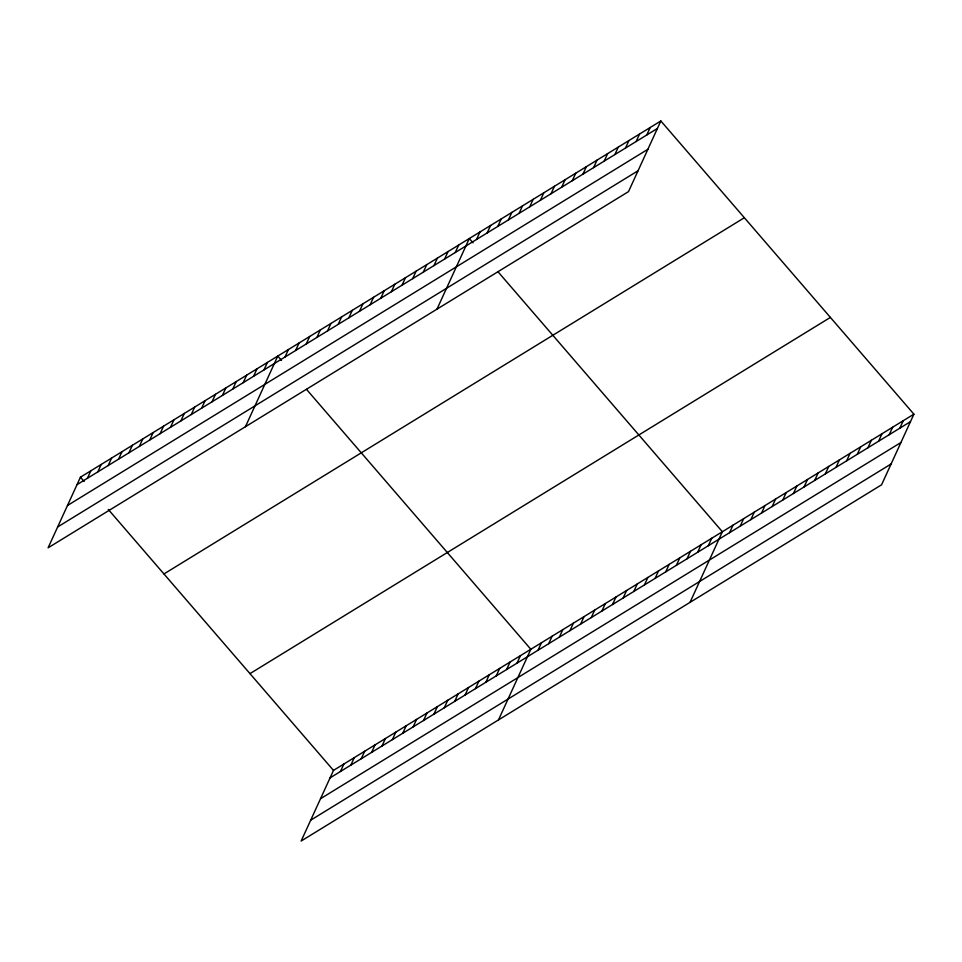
<?xml version="1.0" encoding="UTF-8"?>
<svg xmlns="http://www.w3.org/2000/svg" width="962" height="962" viewBox="0 0 962 962"><rect width="100%" height="100%" fill="white"/><g stroke="black" fill="none" stroke-linecap="round" stroke-linejoin="round"><path stroke-width="1.44" d="M660.846 120.971L80.435 477.188L48.1 547.823L628.511 191.606L660.846 120.971L913.9 414.177L881.565 484.812L301.154 841.028L333.489 770.394L913.9 414.177M87.398 478.294L90.825 470.815M97.787 471.921L101.214 464.442M108.177 465.536L111.592 458.068M118.554 459.163L121.982 451.683M128.944 452.789L132.371 445.31M139.334 446.416L142.761 438.937M149.723 440.043L153.138 432.563M160.101 433.67L163.528 426.19M170.49 427.296L173.918 419.817M180.88 420.923L184.295 413.444M191.258 414.55L194.685 407.07M201.647 408.177L205.074 400.697M212.037 401.803L215.464 394.324M222.426 395.418L225.842 387.951M232.804 389.045L236.231 381.577M243.194 382.672L246.621 375.192M253.583 376.298L256.998 368.819M263.961 369.925L267.388 362.446M245.442 426.707L277.777 356.072L281.493 360.377M284.992 357.022L288.42 349.543M295.635 350.493L299.062 343.013M306.277 343.963L309.704 336.484M316.919 337.434L320.334 329.954M327.561 330.904L330.976 323.424M338.191 324.374L341.618 316.895M348.833 317.833L352.26 310.365M359.475 311.303L362.902 303.836M370.117 304.774L373.545 297.294M380.76 298.244L384.187 290.764M391.402 291.714L394.829 284.235M402.044 285.185L405.471 277.705M412.686 278.655L416.101 271.176M423.328 272.126L426.743 264.646M433.958 265.596L437.385 258.117M444.6 259.067L448.027 251.587M455.242 252.537L458.67 245.057M436.976 309.163L469.312 238.528L473.015 242.821M476.527 239.478L479.954 231.998M487.169 232.936L490.596 225.469M497.811 226.407L501.238 218.939M508.453 219.877L511.868 212.398M519.095 213.348L522.51 205.868M529.725 206.818L533.152 199.338M540.367 200.288L543.795 192.809M551.01 193.759L554.437 186.279M561.652 187.229L565.079 179.75M572.294 180.7L575.721 173.22M582.936 174.17L586.363 166.691M593.578 167.641L597.005 160.161M604.22 161.111L607.635 153.631M614.862 154.581L618.277 147.102M625.492 148.04L628.92 140.572M340.452 771.5L343.879 764.02M636.135 141.51L639.562 134.043M350.841 765.127L354.269 757.647M361.231 758.753L364.658 751.274M646.777 134.981L650.204 127.501M371.621 752.368L375.036 744.901M381.998 745.995L385.425 738.515M392.388 739.622L395.815 732.142M402.777 733.248L406.192 725.769M413.155 726.875L416.582 719.396M423.545 720.502L426.972 713.022M433.934 714.129L437.361 706.649M444.324 707.755L447.739 700.276M454.701 701.382L458.128 693.903M465.091 695.009L468.518 687.529M475.481 688.636L478.896 681.156M485.858 682.25L489.285 674.783M496.248 675.877L499.675 668.41M506.637 669.504L510.064 662.024M517.027 663.131L520.442 655.651M498.496 719.913L530.832 649.278L306.541 389.406M538.047 650.228L541.474 642.748M548.689 643.698L552.116 636.219M559.331 637.169L562.758 629.689M569.973 630.639L573.4 623.16M580.615 624.11L584.03 616.63M591.257 617.58L594.672 610.1M601.899 611.05L605.314 603.571M612.529 604.509L615.957 597.041M623.172 597.979L626.599 590.512M633.814 591.45L637.241 583.97M644.456 584.92L647.883 577.44M655.098 578.39L658.525 570.911M665.74 571.861L669.167 564.381M676.382 565.331L679.797 557.852M687.024 558.802L690.439 551.322M697.666 552.272L701.082 544.793M708.297 545.743L711.724 538.263M690.031 602.368L722.366 531.733L498.075 271.849M729.581 532.683L733.008 525.204M740.223 526.154L743.65 518.674M750.865 519.612L754.292 512.145M761.507 513.083L764.934 505.615M772.149 506.553L775.564 499.074M782.791 500.024L786.207 492.544M793.434 493.494L796.849 486.014M804.064 486.964L807.491 479.485M814.706 480.435L818.133 472.955M825.348 473.905L828.775 466.426M835.99 467.376L839.417 459.896M846.632 460.846L850.059 453.367M857.274 454.317L860.701 446.837M867.916 447.787L871.332 440.307M878.559 441.257L881.974 433.778M889.201 434.716L892.616 427.248M899.831 428.186L903.258 420.719M77.008 484.668L657.419 128.451M67.472 505.507L647.883 149.29M57.636 526.972L638.046 170.767M163.949 573.941L744.347 217.737M249.988 673.628L830.386 317.424M330.074 777.873L910.473 421.657M320.526 798.713L900.937 442.496M310.702 820.189L891.101 463.973M80.435 477.188L84.151 481.481M108.273 509.439L333.489 770.394"/></g></svg>
